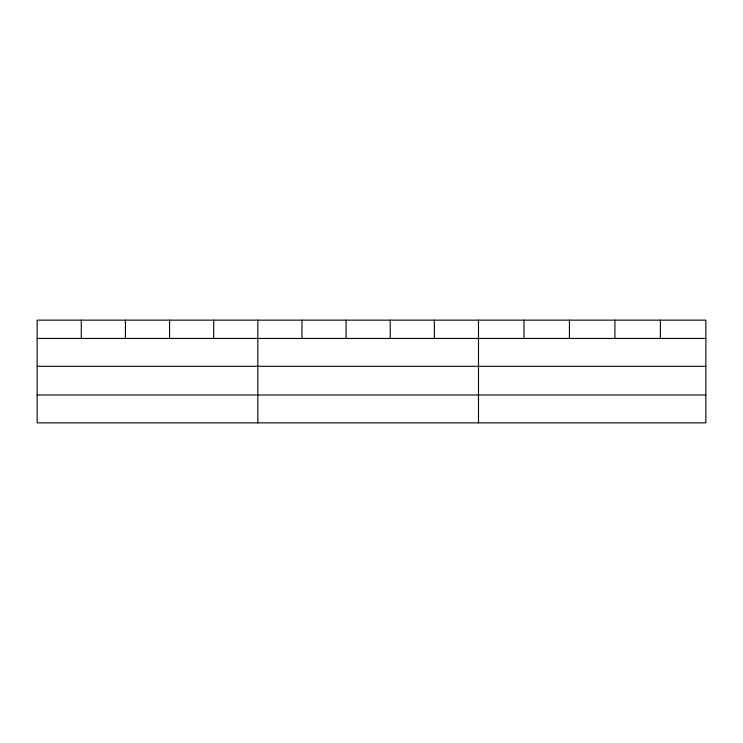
<?xml version="1.0" encoding="UTF-8"?>
<svg xmlns="http://www.w3.org/2000/svg" width="743" height="743" viewBox="0 0 743 743"><rect width="100%" height="100%" fill="white"/><g stroke="black" fill="none" stroke-linecap="round" stroke-linejoin="round"><path stroke-width="1.11" d="M705.85 366.308L705.85 320.14L37.15 320.14L37.15 422.86L705.85 422.86L705.85 366.308L37.15 366.308M37.15 338.455L705.85 338.455M37.15 395.007L705.85 395.007M660.378 320.14L660.378 338.455M614.907 320.14L614.907 338.455M569.435 320.14L569.435 338.455M523.964 320.14L523.964 338.455M478.492 320.14L478.492 422.86M434.358 320.14L434.358 338.455M390.224 320.14L390.224 338.455M346.089 320.14L346.089 338.455M301.955 320.14L301.955 338.455M257.821 320.14L257.821 422.86M213.687 320.14L213.687 338.455M169.553 320.14L169.553 338.455M125.418 320.14L125.418 338.455M81.284 320.14L81.284 338.455"/></g></svg>
